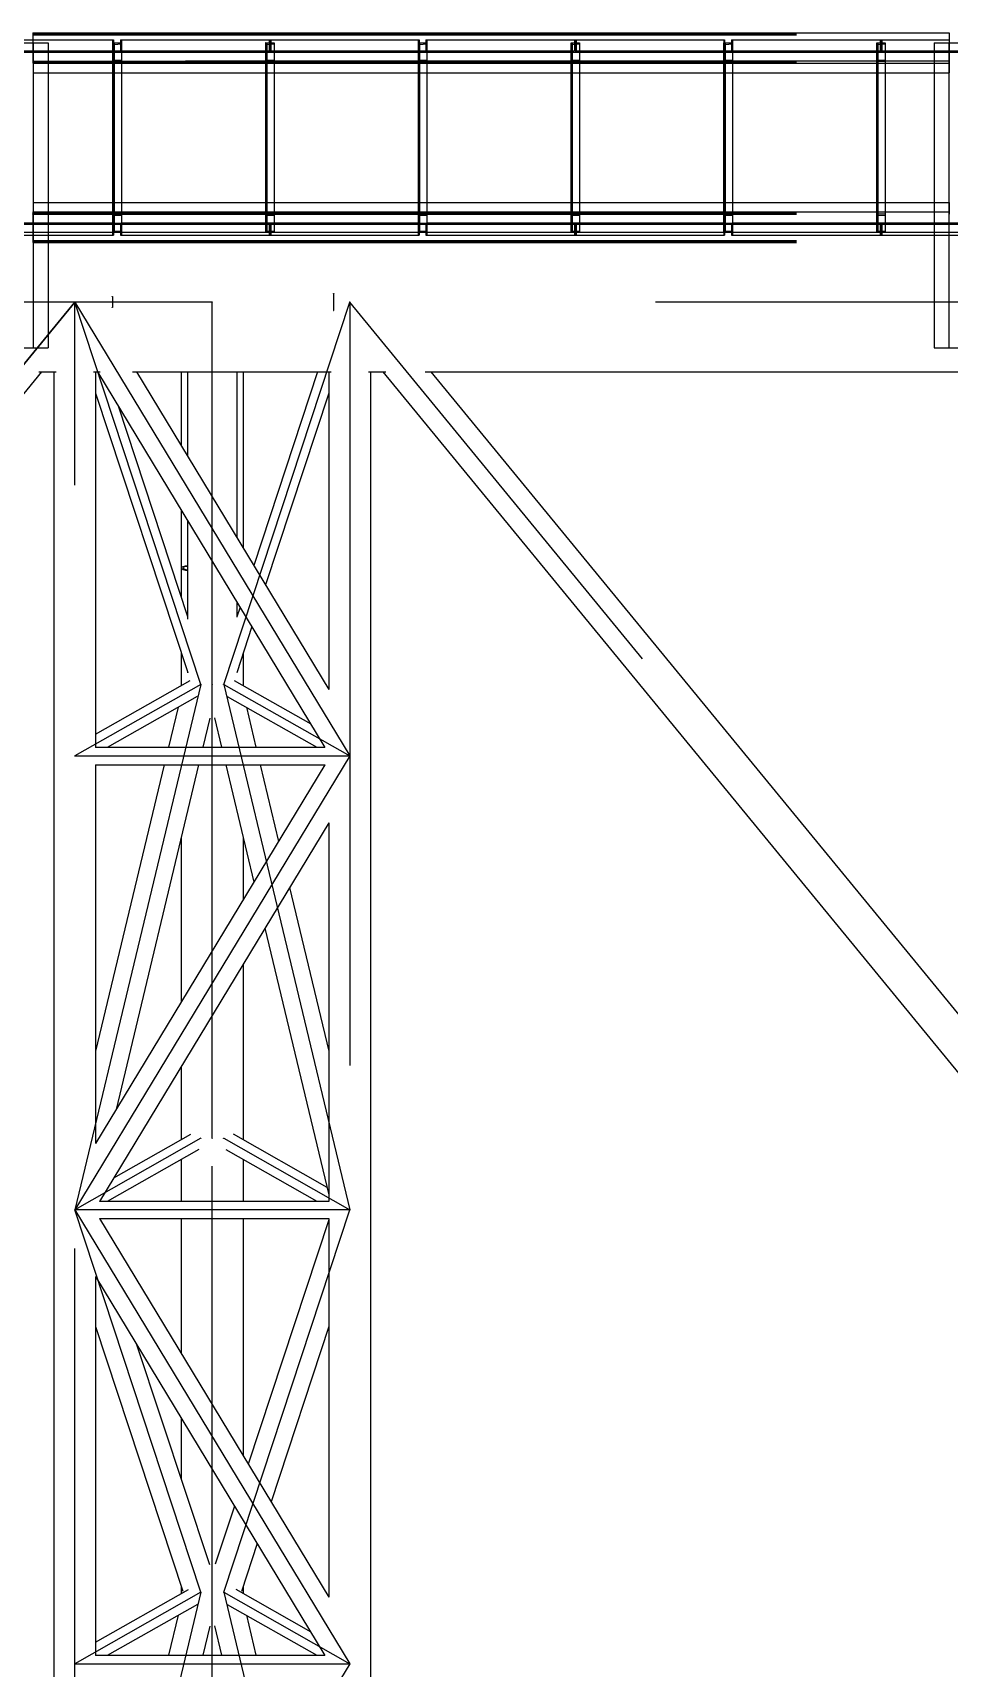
# Model space of a CAD drawing. Header units: millimetres. Extents: x 150209.93 to 150215.05, y 136675.65 to 136679.93.
# Drawn here: x 150212.5959 to 150212.7159, y 136676.6318 to 136676.846 of the extents above; entities that cross this region are included whole.
import ezdxf

# ---------------------------------------------------------------- set-up
doc = ezdxf.new("R2010")
doc.units = ezdxf.units.MM
doc.header["$LTSCALE"] = 0.25
for name, pattern in [('CENTER', [50.8, 31.75, -6.35, 6.35, -6.35]), ('XKITLINE00', [0]), ('XKITLINE02', [4, 2, -2]), ('XKITLINE03', [6, 3, -1, 1, -1])]:
    doc.linetypes.add(name, pattern=pattern)

# ---------------------------------------------------------------- blocks, each defined once
blk = doc.blocks.new('çatıı')
at = {"color": 7, "linetype": 'XKITLINE00'}
for p, q in [((18337.5, 6076.7), (18337.5, 6056.7)), ((18337.5, 6076.7), (18937.5, 6076.7)), ((18937.5, 6076.7), (18937.5, 6056.7)), ((18337.5, 6056.7), (18937.5, 6056.7)), ((18937.5, 6056.7), (18937.5, 6050.5)), ((18337.5, 6050.5), (18937.5, 6050.5)), ((18347.5, 6050.5), (18347.5, 5965.5)), ((18390, 6050.5), (18390, 5965.5)), ((18395.5, 6050.5), (18395.5, 5965.5)), ((18490, 6050.5), (18490, 5965.5)), ((18495.5, 6050.5), (18495.5, 5965.5)), ((18590, 6050.5), (18590, 5965.5)), ((18595.5, 6050.5), (18595.5, 5965.5)), ((18690, 6050.5), (18690, 5965.5)), ((18695.5, 6050.5), (18695.5, 5965.5)), ((18790, 6050.5), (18790, 5965.5)), ((18795.5, 6050.5), (18795.5, 5965.5)), ((18890, 6050.5), (18890, 5965.5)), ((18895.5, 6050.5), (18895.5, 5965.5)), ((18927.5, 6050.5), (18927.5, 5965.5)), ((18337.5, 5965.5), (18937.5, 5965.5)), ((18337.5, 5959.3), (18937.5, 5959.3)), ((18337.5, 5959.3), (18337.5, 5946)), ((18937.5, 5965.5), (18937.5, 5959.3))]:
    blk.add_line(p, q, dxfattribs=at)
at = {"color": 116, "linetype": 'XKITLINE02', "true_color": 0x136734}
for p, q in [((18337.5, 6075.8), (18937.5, 6075.8)), ((18337.5, 6075.3), (18937.5, 6075.3)), ((18292.7, 6072), (18337.5, 6072)), ((18292.7, 6064), (18395.6, 6064)), ((18293.3, 6064.8), (18395.6, 6064.8)), ((18327.5, 6070), (18347.5, 6070)), ((18337.5, 6072), (18390.4, 6072)), ((18337.5, 6064.8), (18395.6, 6064.8)), ((18337.5, 6064), (18389.8, 6064)), ((18337.8, 6070), (18337.8, 5870.3)), ((18347.5, 6070), (18347.5, 6050.5)), ((18389.7, 6064.8), (18389.7, 6064)), ((18389.7, 6064.8), (18492.2, 6064.8)), ((18389.7, 6064), (18492.7, 6064)), ((18389.8, 6072), (18389.8, 6064)), ((18390, 6070), (18395.5, 6070)), ((18390, 6070), (18390, 6058)), ((18390, 6070), (18390, 5946)), ((18390, 6070), (18390, 6050.5)), ((18390, 6070), (18395.5, 6070)), ((18390.4, 6072), (18390.4, 6064.8)), ((18390.7, 6070), (18390.7, 5946)), ((18390.7, 6068.9), (18395.5, 6069.3)), ((18390.7, 6068.9), (18390.7, 6059)), ((18394.9, 6072), (18394.9, 6064.8)), ((18394.9, 6072), (18492.7, 6072)), ((18395.5, 6072), (18395.5, 6064)), ((18395.5, 6070), (18395.5, 6069.3)), ((18395.5, 6070), (18395.5, 5946)), ((18395.5, 6070), (18395.5, 6050.5)), ((18395.6, 6064.8), (18395.6, 6064)), ((18486.9, 6064.8), (18486.9, 6064)), ((18490, 6070), (18495.5, 6070)), ((18490, 6070), (18490, 6058)), ((18490, 6070), (18490, 5946)), ((18490, 6070), (18490, 6050.5)), ((18490, 6070), (18495.5, 6070)), ((18490, 6064), (18492.7, 6064)), ((18490.7, 6070), (18490.7, 5946)), ((18490.7, 6068.9), (18495.5, 6069.3)), ((18490.7, 6068.9), (18490.7, 6059)), ((18492.2, 6072), (18492.2, 6064.8)), ((18492.7, 6072), (18590.4, 6072)), ((18492.7, 6072), (18492.7, 6064)), ((18492.7, 6072), (18492.7, 6064)), ((18492.7, 6064), (18595.6, 6064)), ((18493.3, 6072), (18493.3, 6064.8)), ((18493.3, 6064.8), (18595.6, 6064.8)), ((18495.5, 6070), (18495.5, 6069.3)), ((18495.5, 6070), (18495.5, 5946)), ((18495.5, 6070), (18495.5, 6050.5)), ((18498.6, 6064.8), (18498.6, 6064)), ((18589.7, 6064.8), (18589.7, 6064)), ((18589.7, 6064.8), (18692.2, 6064.8)), ((18589.7, 6064), (18692.7, 6064)), ((18589.8, 6072), (18589.8, 6064)), ((18590, 6070), (18595.5, 6070)), ((18590, 6070), (18590, 6058)), ((18590, 6070), (18590, 5946)), ((18590, 6070), (18590, 6050.5)), ((18590, 6070), (18595.5, 6070)), ((18590.4, 6072), (18590.4, 6064.8)), ((18590.7, 6070), (18590.7, 5946)), ((18590.7, 6068.9), (18595.5, 6069.3)), ((18590.7, 6068.9), (18590.7, 6059)), ((18594.9, 6072), (18594.9, 6064.8)), ((18594.9, 6072), (18692.7, 6072)), ((18595.5, 6072), (18595.5, 6064)), ((18595.5, 6070), (18595.5, 6069.3)), ((18595.5, 6070), (18595.5, 5946)), ((18595.5, 6070), (18595.5, 6050.5)), ((18595.6, 6064.8), (18595.6, 6064)), ((18686.9, 6064.8), (18686.9, 6064)), ((18690, 6070), (18695.5, 6070)), ((18690, 6070), (18690, 6058)), ((18690, 6070), (18690, 5946)), ((18690, 6070), (18690, 6050.5)), ((18690, 6070), (18695.5, 6070)), ((18690, 6064), (18692.7, 6064)), ((18690.7, 6070), (18690.7, 5946)), ((18690.7, 6068.9), (18695.5, 6069.3)), ((18690.7, 6068.9), (18690.7, 6059)), ((18692.2, 6072), (18692.2, 6064.8)), ((18692.7, 6072), (18790.4, 6072)), ((18692.7, 6072), (18692.7, 6064)), ((18692.7, 6072), (18692.7, 6064)), ((18692.7, 6064), (18795.6, 6064)), ((18693.3, 6072), (18693.3, 6064.8)), ((18693.3, 6064.8), (18795.6, 6064.8)), ((18695.5, 6070), (18695.5, 6069.3)), ((18695.5, 6070), (18695.5, 5946)), ((18695.5, 6070), (18695.5, 6050.5)), ((18698.6, 6064.8), (18698.6, 6064)), ((18789.7, 6064.8), (18789.7, 6064)), ((18789.7, 6064.8), (18892.2, 6064.8)), ((18789.7, 6064), (18892.7, 6064)), ((18789.8, 6072), (18789.8, 6064)), ((18790, 6070), (18795.5, 6070)), ((18790, 6070), (18790, 6058)), ((18790, 6070), (18790, 5946)), ((18790, 6070), (18790, 6050.5)), ((18790, 6070), (18795.5, 6070)), ((18790.4, 6072), (18790.4, 6064.8)), ((18790.7, 6070), (18790.7, 5946)), ((18790.7, 6068.9), (18795.5, 6069.3)), ((18790.7, 6068.9), (18790.7, 6059)), ((18794.9, 6072), (18794.9, 6064.8)), ((18794.9, 6072), (18892.7, 6072)), ((18795.5, 6072), (18795.5, 6064)), ((18795.5, 6070), (18795.5, 6069.3)), ((18795.5, 6070), (18795.5, 5946)), ((18795.5, 6070), (18795.5, 6050.5)), ((18795.6, 6064.8), (18795.6, 6064)), ((18886.9, 6064.8), (18886.9, 6064)), ((18890, 6070), (18890, 5946)), ((18890, 6070), (18890, 6050.5)), ((18890, 6070), (18895.5, 6070)), ((18890, 6070), (18895.5, 6070)), ((18890, 6070), (18890, 6058)), ((18890, 6064), (18892.7, 6064)), ((18890.7, 6070), (18890.7, 5946)), ((18890.7, 6068.9), (18895.5, 6069.3)), ((18890.7, 6068.9), (18890.7, 6059)), ((18892.2, 6072), (18892.2, 6064.8)), ((18892.7, 6072), (18892.7, 6064)), ((18892.7, 6072), (18937.5, 6072)), ((18892.7, 6072), (18892.7, 6064)), ((18892.7, 6064), (18995.6, 6064)), ((18893.3, 6072), (18893.3, 6064.8)), ((18893.3, 6064.8), (18994.9, 6064.8)), ((18895.5, 6070), (18895.5, 5946)), ((18895.5, 6070), (18895.5, 6050.5)), ((18895.5, 6070), (18895.5, 6069.3)), ((18898.6, 6064.8), (18898.6, 6064)), ((18927.5, 6070), (18947.5, 6070)), ((18927.5, 6070), (18927.5, 6050.5)), ((18937.2, 6070), (18937.2, 5870.3)), ((18937.5, 6064.8), (18995.6, 6064.8)), ((18337.5, 6058.1), (18937.5, 6058.1)), ((18337.5, 6058), (18937.5, 6058)), ((18337.5, 6057.5), (18937.5, 6057.5)), ((18337.5, 6057.1), (18937.5, 6057.1)), ((18390, 6058), (18395.5, 6058)), ((18390.7, 6059), (18395.5, 6058.7)), ((18395.5, 6058.7), (18395.5, 6058)), ((18490, 6058), (18495.5, 6058)), ((18490.7, 6059), (18495.5, 6058.7)), ((18495.5, 6058.7), (18495.5, 6058)), ((18590, 6058), (18595.5, 6058)), ((18590.7, 6059), (18595.5, 6058.7)), ((18595.5, 6058.7), (18595.5, 6058)), ((18690, 6058), (18695.5, 6058)), ((18690.7, 6059), (18695.5, 6058.7)), ((18695.5, 6058.7), (18695.5, 6058)), ((18790, 6058), (18795.5, 6058)), ((18790.7, 6059), (18795.5, 6058.7)), ((18795.5, 6058.7), (18795.5, 6058)), ((18890, 6058), (18895.5, 6058)), ((18890.7, 6059), (18895.5, 6058.7)), ((18895.5, 6058.7), (18895.5, 6058)), ((18937.5, 6058), (18937.5, 6056.7)), ((18337.5, 5958.8), (18937.5, 5958.8)), ((18337.5, 5958.4), (18937.5, 5958.4)), ((18337.5, 5958), (18937.5, 5958)), ((18337.5, 5957.9), (18937.5, 5957.9)), ((18347.5, 5965.5), (18347.5, 5870.3)), ((18390, 5958), (18395.5, 5958)), ((18390, 5958), (18390, 5946)), ((18390.7, 5956.9), (18395.5, 5957.3)), ((18390.7, 5956.9), (18390.7, 5947)), ((18395.5, 5958), (18395.5, 5957.3)), ((18490, 5958), (18495.5, 5958)), ((18490, 5958), (18490, 5946)), ((18490.7, 5956.9), (18495.5, 5957.3)), ((18490.7, 5956.9), (18490.7, 5947)), ((18495.5, 5958), (18495.5, 5957.3)), ((18590, 5958), (18595.5, 5958)), ((18590, 5958), (18590, 5946)), ((18590.7, 5956.9), (18595.5, 5957.3)), ((18590.7, 5956.9), (18590.7, 5947)), ((18595.5, 5958), (18595.5, 5957.3)), ((18690, 5958), (18695.5, 5958)), ((18690, 5958), (18690, 5946)), ((18690.7, 5956.9), (18695.5, 5957.3)), ((18690.7, 5956.9), (18690.7, 5947)), ((18695.5, 5958), (18695.5, 5957.3)), ((18790, 5958), (18795.5, 5958)), ((18790, 5958), (18790, 5946)), ((18790.7, 5956.9), (18795.5, 5957.3)), ((18790.7, 5956.9), (18790.7, 5947)), ((18795.5, 5958), (18795.5, 5957.3)), ((18890, 5958), (18895.5, 5958)), ((18890, 5958), (18890, 5946)), ((18890.7, 5956.9), (18895.5, 5957.3)), ((18890.7, 5956.9), (18890.7, 5947)), ((18895.5, 5958), (18895.5, 5957.3)), ((18927.5, 5965.5), (18927.5, 5870.3)), ((18937.5, 5959.3), (18937.5, 5958)), ((18292.7, 5952), (18395.6, 5952)), ((18293.3, 5951.2), (18395.6, 5951.2)), ((18337.5, 5946), (18337.5, 5939.3)), ((18389.7, 5952), (18492.7, 5952)), ((18389.7, 5952), (18389.7, 5951.2)), ((18389.7, 5951.2), (18492.2, 5951.2)), ((18389.8, 5952), (18389.8, 5944)), ((18390, 5946), (18395.5, 5946)), ((18390, 5946), (18395.5, 5946)), ((18390.4, 5951.2), (18390.4, 5944)), ((18390.7, 5947), (18395.5, 5946.7)), ((18394.9, 5951.2), (18394.9, 5944)), ((18395.5, 5952), (18395.5, 5944)), ((18395.5, 5946.7), (18395.5, 5946)), ((18395.6, 5952), (18395.6, 5951.2)), ((18486.9, 5952), (18486.9, 5951.2)), ((18490, 5946), (18495.5, 5946)), ((18490, 5946), (18495.5, 5946)), ((18490.7, 5947), (18495.5, 5946.7)), ((18492.2, 5951.2), (18492.2, 5944)), ((18492.7, 5952), (18595.6, 5952)), ((18492.7, 5952), (18492.7, 5944)), ((18492.7, 5952), (18492.7, 5944)), ((18493.3, 5951.2), (18595.6, 5951.2)), ((18493.3, 5951.2), (18493.3, 5944)), ((18495.5, 5946.7), (18495.5, 5946)), ((18498.6, 5952), (18498.6, 5951.2)), ((18589.7, 5952), (18692.7, 5952)), ((18589.7, 5952), (18589.7, 5951.2)), ((18589.7, 5951.2), (18692.2, 5951.2)), ((18589.8, 5952), (18589.8, 5944)), ((18590, 5946), (18595.5, 5946)), ((18590, 5946), (18595.5, 5946)), ((18590.4, 5951.2), (18590.4, 5944)), ((18590.7, 5947), (18595.5, 5946.7)), ((18594.9, 5951.2), (18594.9, 5944)), ((18595.5, 5952), (18595.5, 5944)), ((18595.5, 5946.7), (18595.5, 5946)), ((18595.6, 5952), (18595.6, 5951.2)), ((18686.9, 5952), (18686.9, 5951.2)), ((18690, 5946), (18695.5, 5946)), ((18690, 5946), (18695.5, 5946)), ((18690.7, 5947), (18695.5, 5946.7)), ((18692.2, 5951.2), (18692.2, 5944)), ((18692.7, 5952), (18795.6, 5952)), ((18692.7, 5952), (18692.7, 5944)), ((18692.7, 5952), (18692.7, 5944)), ((18693.3, 5951.2), (18795.6, 5951.2)), ((18693.3, 5951.2), (18693.3, 5944)), ((18695.5, 5946.7), (18695.5, 5946)), ((18698.6, 5952), (18698.6, 5951.2)), ((18789.7, 5952), (18892.7, 5952)), ((18789.7, 5952), (18789.7, 5951.2)), ((18789.7, 5951.2), (18892.2, 5951.2)), ((18789.8, 5952), (18789.8, 5944)), ((18790, 5946), (18795.5, 5946)), ((18790, 5946), (18795.5, 5946)), ((18790.4, 5951.2), (18790.4, 5944)), ((18790.7, 5947), (18795.5, 5946.7)), ((18794.9, 5951.2), (18794.9, 5944)), ((18795.5, 5952), (18795.5, 5944)), ((18795.5, 5946.7), (18795.5, 5946)), ((18795.6, 5952), (18795.6, 5951.2)), ((18886.9, 5952), (18886.9, 5951.2)), ((18890, 5946), (18895.5, 5946)), ((18890, 5946), (18895.5, 5946)), ((18890.7, 5947), (18895.5, 5946.7)), ((18892.2, 5951.2), (18892.2, 5944)), ((18892.7, 5952), (18995.6, 5952)), ((18892.7, 5952), (18892.7, 5944)), ((18892.7, 5952), (18892.7, 5944)), ((18893.3, 5951.2), (18995.6, 5951.2)), ((18893.3, 5951.2), (18893.3, 5944)), ((18895.5, 5946.7), (18895.5, 5946)), ((18898.6, 5952), (18898.6, 5951.2)), ((18292.7, 5944), (18390.4, 5944)), ((18337.5, 5940.7), (18937.5, 5940.7)), ((18337.5, 5940.1), (18937.5, 5940.1)), ((18337.5, 5939.3), (18937.5, 5939.3)), ((18394.9, 5944), (18492.7, 5944)), ((18492.7, 5944), (18590.4, 5944)), ((18594.9, 5944), (18692.7, 5944)), ((18692.7, 5944), (18790.4, 5944)), ((18794.9, 5944), (18892.7, 5944)), ((18892.7, 5944), (18990.4, 5944)), ((18347.5, 5905.8), (18347.5, 5870.3)), ((18327.5, 5870.3), (18347.5, 5870.3)), ((18927.5, 5870.3), (18947.5, 5870.3))]:
    blk.add_line(p, q, dxfattribs=at)
at = {"color": 1, "linetype": 'XKITLINE03'}
for p, q in [((18292.7, 6064), (18389.8, 6064)), ((18337.5, 6064), (18937.5, 6064)), ((18390, 5946), (18390, 6070)), ((18395.5, 6064), (18492.7, 6064)), ((18490, 5946), (18490, 6070)), ((18492.7, 6064), (18589.8, 6064)), ((18590, 5946), (18590, 6070)), ((18595.5, 6064), (18692.7, 6064)), ((18690, 5946), (18690, 6070)), ((18692.7, 6064), (18789.8, 6064)), ((18790, 5946), (18790, 6070)), ((18795.5, 6064), (18892.7, 6064)), ((18890, 5946), (18890, 6070)), ((18892.7, 6064), (18989.8, 6064)), ((18937.5, 5870.3), (18937.5, 6070)), ((18937.5, 6058), (18337.5, 6058)), ((18337.5, 5958), (18937.5, 5958)), ((18389.8, 5952), (18292.7, 5952)), ((18337.5, 5952), (18937.5, 5952)), ((18492.7, 5952), (18395.5, 5952)), ((18589.8, 5952), (18492.7, 5952)), ((18692.7, 5952), (18595.5, 5952)), ((18789.8, 5952), (18692.7, 5952)), ((18892.7, 5952), (18795.5, 5952)), ((18989.8, 5952), (18892.7, 5952))]:
    blk.add_line(p, q, dxfattribs=at)
at = {"color": 8, "linetype": 'XKITLINE00'}
for p, q in [((17635, 5946), (20275, 5946)), ((18343.3, 5854.6), (17650.5, 5010.1)), ((18343.3, 5854.6), (17650.5, 5010.1)), ((18341.4, 5854.6), (18352.8, 5854.6)), ((18351.3, 5854.6), (18351.3, 4780.4)), ((18377.2, 5854.6), (18381.7, 5854.6)), ((18378.6, 5854.6), (18378.6, 5608.6)), ((18379.9, 5854.6), (18528.8, 5608.6)), ((18402.7, 5854.6), (18532.8, 5854.6)), ((18405.4, 5854.6), (18531.3, 5646.6)), ((18434.7, 5854.6), (18434.7, 5806.2)), ((18438.9, 5854.6), (18438.9, 5799.4)), ((18471.1, 5854.6), (18471.1, 5746.1)), ((18475.3, 5854.6), (18475.3, 5739.2)), ((18524, 5854.6), (18482.2, 5727.8)), ((18531.3, 5854.6), (18531.3, 5646.6)), ((18557.2, 5854.6), (18568.7, 5854.6)), ((18558.6, 5854.6), (18558.6, 4780.4)), ((18566.7, 5854.6), (19259.3, 5010.4)), ((18594.4, 5854.6), (19955.4, 5854.6)), ((18598.2, 5854.6), (19275, 5029.6)), ((18378.6, 5840.6), (18439, 5657.6)), ((18531.3, 5840.7), (18489.9, 5715)), ((18393.4, 5832.3), (18438.9, 5694.3)), ((18434.7, 5764.1), (18434.7, 5726.2)), ((18438.9, 5757.2), (18438.9, 5692.5)), ((18435, 5726.6), (18434.7, 5726.2)), ((18434.7, 5726.2), (18435, 5725.7)), ((18434.7, 5726.2), (18434.7, 5706.9)), ((18435, 5726.6), (18435.9, 5727.1)), ((18435, 5725.7), (18435.9, 5725.2)), ((18435.9, 5727.1), (18437.4, 5727.5)), ((18436.2, 5726.6), (18435.9, 5726.2)), ((18435.9, 5726.2), (18436.2, 5725.7)), ((18435.9, 5725.2), (18437.4, 5724.8)), ((18436.2, 5726.6), (18437, 5727)), ((18436.2, 5725.7), (18437, 5725.3)), ((18437, 5727), (18438.4, 5727.4)), ((18437, 5725.3), (18438.4, 5724.9)), ((18437.4, 5727.5), (18438.9, 5727.8)), ((18437.4, 5724.8), (18438.9, 5724.5)), ((18438.4, 5727.4), (18438.9, 5727.5)), ((18438.4, 5724.9), (18438.9, 5724.8)), ((18471.1, 5703.9), (18471.1, 5694)), ((18473.2, 5700.5), (18471.1, 5694.2)), ((18480.9, 5687.7), (18471, 5657.5)), ((18434.7, 5670.5), (18434.7, 5649.2)), ((18475.3, 5670.6), (18475.3, 5649.2)), ((18438.9, 5657.8), (18438.9, 5657.5)), ((18378.6, 5617.3), (18440.5, 5652.4)), ((18469.4, 5652.5), (18519.5, 5624)), ((18386.5, 5608.7), (18445.4, 5642.2)), ((18432.6, 5634.9), (18426.4, 5608.7)), ((18464.8, 5642), (18523.4, 5608.7)), ((18477.4, 5634.9), (18483.6, 5608.7)), ((18453.5, 5627.8), (18448.9, 5608.7)), ((18456.5, 5628), (18461.1, 5608.7)), ((18378.6, 5608.7), (18528.8, 5608.7)), ((18528.8, 5597.3), (18378.6, 5349.3)), ((18378.6, 5597.3), (18528.9, 5597.3)), ((18423.6, 5597.3), (18378.6, 5409.6)), ((18378.6, 5597.3), (18378.6, 5349.3)), ((18446.1, 5597.3), (18392, 5371.4)), ((18463.8, 5597.3), (18482.3, 5520.4)), ((18486.4, 5597.3), (18498.4, 5547.1)), ((18531.3, 5559.3), (18381.1, 5311.3)), ((18434.7, 5549.5), (18434.7, 5441.9)), ((18475.3, 5549.5), (18475.3, 5508.9)), ((18531.3, 5559.3), (18531.3, 5311.3)), ((18505.6, 5516.9), (18531.3, 5409.6)), ((18489.5, 5490.2), (18531.3, 5315.7)), ((18475.3, 5466.8), (18475.3, 5351.9)), ((18434.7, 5399.7), (18434.7, 5351.9)), ((18386.5, 5311.4), (18446.4, 5345.4)), ((18390.5, 5326.7), (18440.9, 5355.4)), ((18464, 5345.2), (18523.4, 5311.4)), ((18468.8, 5355.6), (18530.1, 5320.7)), ((18434.7, 5338.8), (18434.7, 5311.4)), ((18475.3, 5338.8), (18475.3, 5311.4)), ((18381.2, 5311.4), (18531.3, 5311.4)), ((18381.1, 5300), (18531.4, 5300)), ((18381.2, 5300), (18531.3, 5052)), ((18434.7, 5300), (18434.7, 5211.7)), ((18475.3, 5300), (18475.3, 5144.6)), ((18531.3, 5299.2), (18478.6, 5139.1)), ((18531.3, 5300), (18531.3, 5052)), ((18378.6, 5262), (18528.8, 5014)), ((18378.6, 5262), (18378.6, 5014)), ((18378.6, 5229.3), (18435.7, 5056)), ((18531.3, 5229.3), (18493.5, 5114.5)), ((18405.5, 5217.6), (18453.1, 5073.4)), ((18434.7, 5169.5), (18434.7, 5129.1)), ((18469.6, 5111.8), (18457, 5073.6)), ((18484.5, 5087.2), (18474.2, 5055.9)), ((18378.6, 5022.7), (18439.4, 5057.2)), ((18434.7, 5059.1), (18434.7, 5054.6)), ((18470.4, 5057.3), (18519.5, 5029.5)), ((18475.3, 5059.1), (18475.3, 5054.6)), ((18386.5, 5014.1), (18445.5, 5047.6)), ((18464.8, 5047.4), (18523.4, 5014.1)), ((18432.6, 5040.3), (18426.3, 5014.1)), ((18477.4, 5040.3), (18483.6, 5014.1)), ((18453.4, 5033.1), (18448.9, 5014.1)), ((18456.5, 5033.3), (18461.1, 5014.1)), ((18378.6, 5014.1), (18528.8, 5014.1))]:
    blk.add_line(p, q, dxfattribs=at)
at = {"color": 8, "linetype": 'CENTER'}
for p, q in [((18389.6, 5903.8), (18389.6, 5896.8)), ((18534.5, 5894.8), (18534.5, 5905.8)), ((20275, 5900.3), (17635, 5900.3)), ((18455, 5900.3), (17635, 5900.3)), ((20245, 5900.3), (17635, 5900.3)), ((18365, 5900.3), (17635, 5010.4)), ((17635, 5010.4), (18365, 5900.3)), ((18365, 5900.3), (18545, 5603)), ((18447.5, 5649.9), (18365, 5900.3)), ((18365, 4780.4), (18365, 5900.3)), ((19275, 5900.3), (18455, 5900.3)), ((18455, 5352.6), (18455, 5900.3)), ((18455, 5649.9), (18455, 5900.3)), ((18462.5, 5649.9), (18545, 5900.3)), ((20005, 4120.6), (18545, 5900.3)), ((18545, 5900.3), (18545, 4780.4)), ((18455, 4834.3), (18455, 5726.2)), ((18447.5, 5649.9), (18365, 5305.7)), ((18447.5, 5649.9), (18365, 5603)), ((18462.5, 5649.9), (18545, 5305.7)), ((18462.5, 5649.9), (18545, 5603)), ((18545, 5603), (18365, 5305.7)), ((18365, 5603), (18545, 5603)), ((18447.5, 5352.6), (18365, 5305.7)), ((18462.5, 5352.6), (18545, 5305.7)), ((18365, 5305.7), (18545, 5008.4)), ((18545, 5305.7), (18365, 5305.7)), ((18447.5, 5055.3), (18365, 5305.7)), ((18462.5, 5055.3), (18545, 5305.7)), ((18447.5, 5055.3), (18365, 4711.5)), ((18447.5, 5055.3), (18365, 5008.4)), ((18462.5, 5055.3), (18545, 4711.5)), ((18462.5, 5055.3), (18545, 5008.4)), ((18545, 5008.4), (18365, 4711.5)), ((18365, 5008.4), (18545, 5008.4))]:
    blk.add_line(p, q, dxfattribs=at)
at = {"color": 1, "linetype": 'XKITLINE00'}
for centre in [(18337.5, 6070), (18337.5, 6064), (18337.5, 6064), (18389.8, 6064), (18390, 6070), (18395.5, 6064), (18490, 6070), (18492.7, 6064), (18492.7, 6064), (18589.8, 6064), (18590, 6070), (18595.5, 6064), (18690, 6070), (18692.7, 6064), (18692.7, 6064), (18789.8, 6064), (18790, 6070), (18795.5, 6064), (18890, 6070), (18892.7, 6064), (18892.7, 6064), (18937.5, 6070), (18937.5, 6064), (18937.5, 6064), (18337.5, 6058), (18337.5, 6058), (18390, 6058), (18490, 6058), (18590, 6058), (18690, 6058), (18790, 6058), (18890, 6058), (18937.5, 6058), (18937.5, 6058), (18337.5, 5958), (18337.5, 5958), (18390, 5958), (18490, 5958), (18590, 5958), (18690, 5958), (18790, 5958), (18890, 5958), (18937.5, 5958), (18937.5, 5958), (18337.5, 5952), (18389.8, 5952), (18390, 5946), (18395.5, 5952), (18490, 5946), (18492.7, 5952), (18492.7, 5952), (18589.8, 5952), (18590, 5946), (18595.5, 5952), (18690, 5946), (18692.7, 5952), (18692.7, 5952), (18789.8, 5952), (18790, 5946), (18795.5, 5952), (18890, 5946), (18892.7, 5952), (18892.7, 5952), (18937.5, 5952), (18937.5, 5952), (18337.5, 5870.3), (18937.5, 5870.3)]:
    blk.add_circle(centre, 0.05, dxfattribs=at)
at = {"color": 8, "linetype": 'XKITLINE00'}
for centre in [(18389.6, 5903.8), (18534.5, 5905.8), (18365, 5900.3), (18365, 5900.3), (18365, 5900.3), (18365, 5900.3), (18365, 5900.3), (18389.6, 5896.8), (18455, 5900.3), (18455, 5900.3), (18455, 5900.3), (18455, 5900.3), (18534.5, 5894.8), (18545, 5900.3), (18545, 5900.3), (18545, 5900.3), (18455, 5726.2), (18447.5, 5649.9), (18447.5, 5649.9), (18447.5, 5649.9), (18455, 5649.9), (18462.5, 5649.9), (18462.5, 5649.9), (18462.5, 5649.9), (18365, 5603), (18365, 5603), (18545, 5603), (18545, 5603), (18545, 5603), (18545, 5603), (18447.5, 5352.6), (18455, 5352.6), (18462.5, 5352.6), (18365, 5305.7), (18365, 5305.7), (18365, 5305.7), (18365, 5305.7), (18365, 5305.7), (18365, 5305.7), (18545, 5305.7), (18545, 5305.7), (18545, 5305.7), (18545, 5305.7), (18447.5, 5055.3), (18447.5, 5055.3), (18447.5, 5055.3), (18462.5, 5055.3), (18462.5, 5055.3), (18462.5, 5055.3), (18365, 5008.4), (18365, 5008.4), (18545, 5008.4), (18545, 5008.4), (18545, 5008.4), (18545, 5008.4)]:
    blk.add_circle(centre, 0.05, dxfattribs=at)

msp = doc.modelspace()

# ---------------------------------------------------------------- block references
at = {"xscale": 0.0002000170049888334, "yscale": 0.0002000170049888334, "zscale": 0.0002000170049888334}
msp.add_blockref('çatıı', (150208.92807, 136675.63059), dxfattribs=at)

doc.saveas('drawing.dxf')
